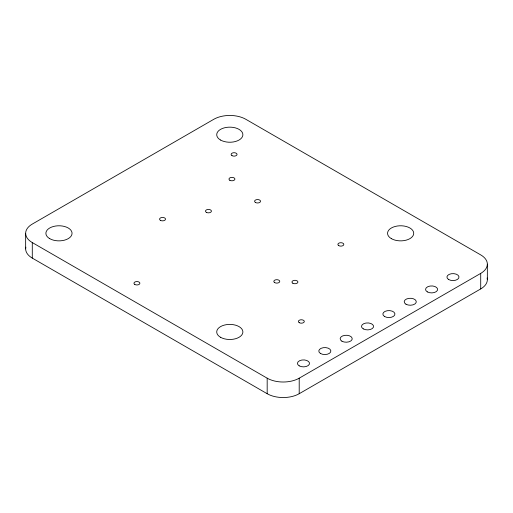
<?xml version="1.0" encoding="UTF-8"?>
<svg xmlns="http://www.w3.org/2000/svg" width="513" height="513" viewBox="0 0 513 513"><rect width="100%" height="100%" fill="white"/><g stroke="black" fill="none" stroke-linecap="round" stroke-linejoin="round"><path stroke-width="0.77" d="M32.287 242.572L267.177 378.184A22.649 13.075 0 0 0 299.207 378.184L480.713 273.391A22.649 13.075 0 0 0 480.713 254.897L245.823 119.285A22.649 13.075 0 0 0 213.793 119.285L32.287 224.078A22.649 13.075 0 0 0 32.287 242.572L32.287 258.103L267.177 393.715A22.649 13.075 0 0 0 299.207 393.715L480.713 288.922A22.649 13.075 0 0 0 487.158 277.969M487.35 264.144L487.35 279.675M480.713 273.391L480.713 288.922M299.207 378.184L299.207 393.715M267.177 378.184L267.177 393.715M25.65 233.325L25.65 248.856M32.287 258.103A22.649 13.075 0 0 1 25.842 247.151M391.393 238.66A13.081 7.548 0 0 0 413.273 235.275A13.081 7.548 0 0 0 397.254 226.028A13.081 7.548 0 0 0 391.393 238.66M220.558 337.291A13.081 7.548 0 0 0 242.437 333.905A13.081 7.548 0 0 0 226.425 324.658A13.081 7.548 0 0 0 220.558 337.291M231.979 155.631A2.975 1.719 0 0 0 236.948 154.862A2.975 1.719 0 0 0 233.306 152.765A2.975 1.719 0 0 0 231.979 155.631M299.239 322.683A2.975 1.719 0 0 0 304.215 321.914A2.975 1.719 0 0 0 300.573 319.817A2.975 1.719 0 0 0 299.239 322.683M229.843 180.294A2.975 1.719 0 0 0 234.813 179.524A2.975 1.719 0 0 0 231.171 177.421A2.975 1.719 0 0 0 229.843 180.294M320.561 353.528A6.041 3.488 0 0 0 330.667 351.963A6.041 3.488 0 0 0 323.267 347.692A6.041 3.488 0 0 0 320.561 353.528M220.558 140.036A13.081 7.548 0 0 0 242.437 136.65A13.081 7.548 0 0 0 226.425 127.404A13.081 7.548 0 0 0 220.558 140.036M49.729 238.66A13.081 7.548 0 0 0 71.608 235.275A13.081 7.548 0 0 0 55.59 226.028A13.081 7.548 0 0 0 49.729 238.66M338.747 245.631A2.975 1.719 0 0 0 343.716 244.861A2.975 1.719 0 0 0 340.081 242.764A2.975 1.719 0 0 0 338.747 245.631M206.354 212.344A2.975 1.719 0 0 0 211.324 211.574A2.975 1.719 0 0 0 207.682 209.477A2.975 1.719 0 0 0 206.354 212.344M134.816 284.465A2.975 1.719 0 0 0 139.786 283.695A2.975 1.719 0 0 0 136.15 281.599A2.975 1.719 0 0 0 134.816 284.465M274.686 282.618A2.975 1.719 0 0 0 279.656 281.849A2.975 1.719 0 0 0 276.02 279.745A2.975 1.719 0 0 0 274.686 282.618M292.833 283.234A2.975 1.719 0 0 0 297.809 282.464A2.975 1.719 0 0 0 294.167 280.361A2.975 1.719 0 0 0 292.833 283.234M255.468 202.481A2.975 1.719 0 0 0 260.437 201.712A2.975 1.719 0 0 0 256.801 199.608A2.975 1.719 0 0 0 255.468 202.481M160.441 220.359A2.975 1.719 0 0 0 165.417 219.59A2.975 1.719 0 0 0 161.775 217.486A2.975 1.719 0 0 0 160.441 220.359M299.207 365.852A6.041 3.488 0 0 0 309.313 364.294A6.041 3.488 0 0 0 301.913 360.023A6.041 3.488 0 0 0 299.207 365.852M341.915 341.196A6.041 3.488 0 0 0 352.021 339.638A6.041 3.488 0 0 0 344.621 335.367A6.041 3.488 0 0 0 341.915 341.196M363.268 328.871A6.041 3.488 0 0 0 373.374 327.307A6.041 3.488 0 0 0 365.974 323.036A6.041 3.488 0 0 0 363.268 328.871M384.622 316.54A6.041 3.488 0 0 0 394.728 314.976A6.041 3.488 0 0 0 387.334 310.705A6.041 3.488 0 0 0 384.622 316.54M405.975 304.215A6.041 3.488 0 0 0 416.081 302.651A6.041 3.488 0 0 0 408.688 298.38A6.041 3.488 0 0 0 405.975 304.215M427.329 291.884A6.041 3.488 0 0 0 437.435 290.32A6.041 3.488 0 0 0 430.041 286.049A6.041 3.488 0 0 0 427.329 291.884M448.683 279.553A6.041 3.488 0 0 0 458.789 277.995A6.041 3.488 0 0 0 451.395 273.724A6.041 3.488 0 0 0 448.683 279.553"/></g></svg>
